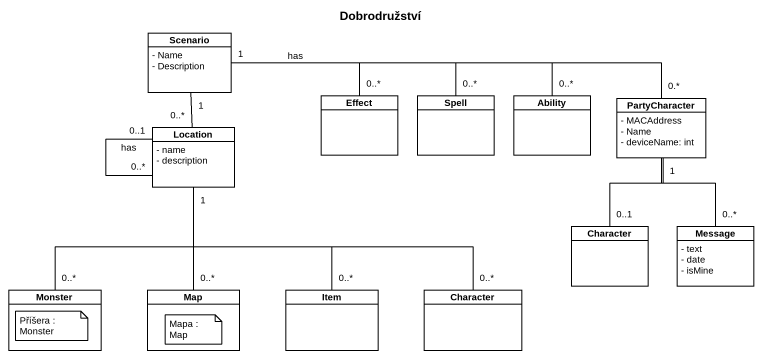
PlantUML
@startuml
title Dobrodružství
hide circle
hide empty members
skinparam classAttributeIconSize 0
class Scenario {
  - Name
  - Description
}
class Effect
class Spell
class Ability
class PartyCharacter {
  - MACAddress
  - Name
  - deviceName: int
}
class Location {
  - name
  - description
}
class Character
class Message {
  - text
  - date
  - isMine
}
class Monster
class "Map" as Map_
class Item
class "Character" as Character_2
Scenario "1" -right- "0..*" Effect : has
Scenario -right- "0..*" Spell
Scenario -right- "0..*" Ability
Scenario -right- "0.*" PartyCharacter
Scenario "1" -- "0..*" Location
PartyCharacter "1" -- "0..1" Character
PartyCharacter -- "0..*" Message
Location "0..1" -- "0..*" Location : has
Location "1" -- "0..*" Monster
Location -- "0..*" Map_
Location -- "0..*" Item
Location -right- "0..*" Character_2
note as N1
  Příšera : Monster
end note
note as N2
  Mapa : Map
end note
@enduml
